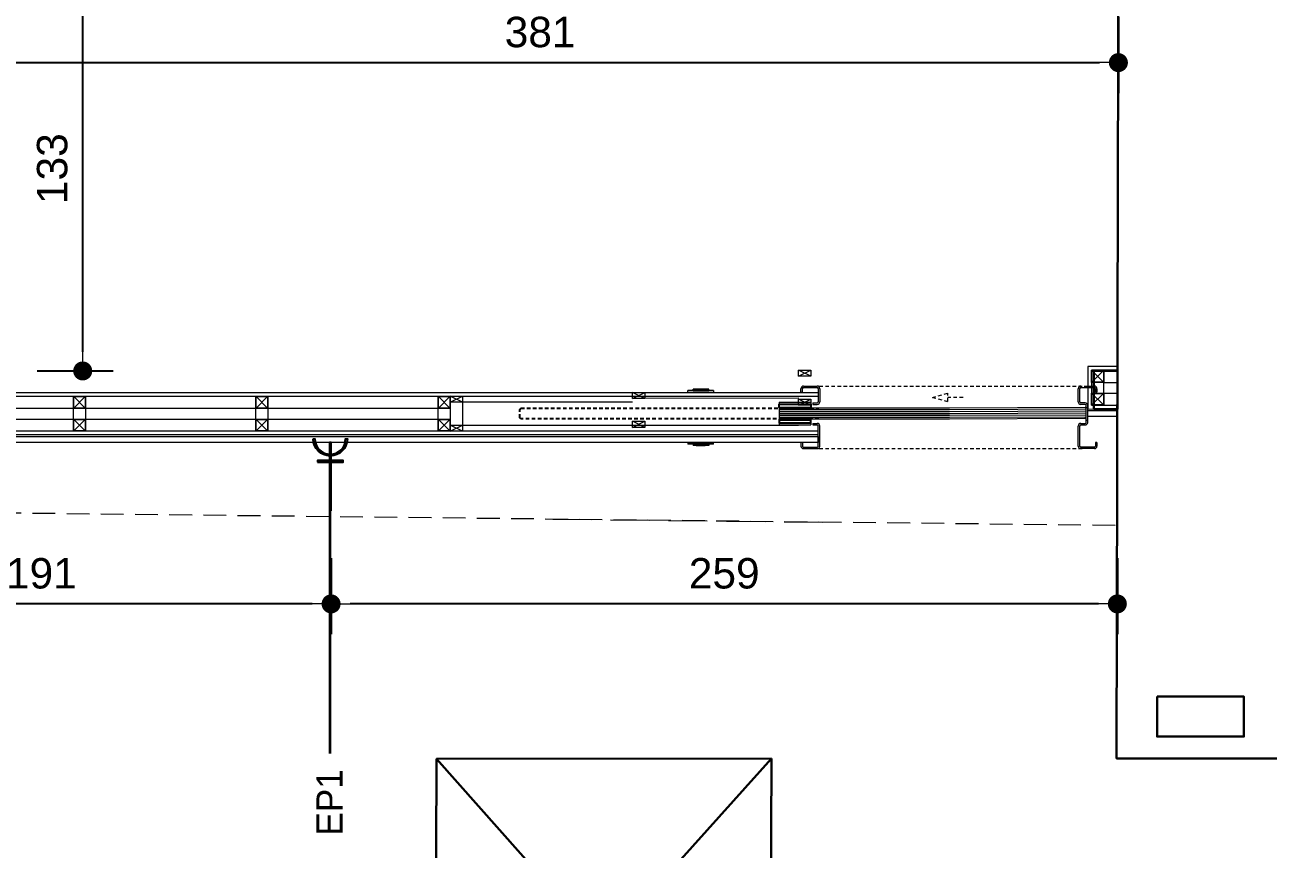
# Model space of a CAD drawing. Header units: centimetres. Extents: x 5488 to 20269, y -31398 to -19684.
# Drawn here: x 13092.1 to 13501.2, y -22953.8 to -22682.7 of the extents above; entities that cross this region are included whole.
import ezdxf
from ezdxf.enums import TextEntityAlignment as Align

# ---------------------------------------------------------------- set-up
doc = ezdxf.new("R2010")
doc.units = ezdxf.units.CM
doc.header["$PDMODE"] = 1
for name, pattern in [('( Hidden )', [0.375, 0.25, -0.125]), ('HIDDEN', [9.524999999999999, 6.35, -3.175]), ('Overhead', [3.96875, 2.38125, -1.5875])]:
    doc.linetypes.add(name, pattern=pattern)
for name, color, linetype in [('11_Glas', 7, 'Continuous'), ('ELEKTRİK', 10, 'Continuous'), ('Normteile_KS', 8, 'Continuous')]:
    doc.layers.add(name, color=color, linetype=linetype)
for name, color, linetype, lineweight in [('a_electrical_equipment', 103, 'Continuous', 18), ('ELK', 1, 'Continuous', 35), ('xxx_Auto_Dograma_Cam', 153, 'Continuous', 0), ('xxx_Auto_Dograma_Metal', 157, 'Continuous', 0), ('xxx_Auto_Duvar_Alcipan', 51, 'Continuous', 0), ('xxx_Auto_Duvar_Duvar Gorunus 02', 251, 'Continuous', 9), ('xxx_Auto_Duvar_Duvar Plan Kesit', 7, 'Continuous', 30), ('xxx_Auto_Kaplama_Doğal Taş', 43, 'Continuous', 13), ('xxx_Auto_Kaplama_Paslanmaz', 163, 'Continuous', 0), ('xxx_Auto_Konstruksiyon_Metal', 141, 'Continuous', 0), ('xxx_Auto_Tasiyici_Betonarme', 1, 'Continuous', 30), ('xxx_Auto_Tasiyici_Kiris Silik', 252, 'Continuous', 13)]:
    doc.layers.add(name, color=color, linetype=linetype, lineweight=lineweight)
doc.styles.add('AUTOBAN', font='')
doc.styles.add('TAKSİM', font='GOTHIC.TTF', dxfattribs={"height": 20})
doc.styles.get('AUTOBAN').set_extended_font_data('Helvetica Normal Tr')
doc.dimstyles.new('AUTO_DIM_1-50', dxfattribs={"dimtxt": 10, "dimasz": 6.25, "dimexe": 10, "dimexo": 10, "dimgap": 5, "dimtad": 1, "dimdec": 0, "dimzin": 0, "dimdsep": 46, "dimtxsty": 'AUTOBAN', "dimblk": 'DOT', "dimcen": 5, "dimclrd": 256, "dimclre": 256, "dimclrt": 256, "dimadec": 0, "dimazin": 0, "dimtfac": 1, "dimtdec": 0, "dimtix": 1, "dimtofl": 0, "dimtmove": 1, "dimatfit": 3, "dimfxl": 15, "dimfxlon": 1, "dimtolj": 1, "dimtzin": 0, "dimlwd": -1, "dimlwe": -1, "dimarcsym": 0})

# ---------------------------------------------------------------- blocks, each defined once
blk = doc.blocks.new('_DOT')
at = {"color": 0, "linetype": 'ByBlock', "lineweight": 0}
blk.add_line((-0.5, 1e-16), (-1, 2e-16), dxfattribs=at)
at = {"linetype": 'ByBlock', "lineweight": 0, "const_width": 0.5}
blk.add_lwpolyline([(-0.25, 0, 1), (0.25, 0, 1)], format="xyb", close=True, dxfattribs=at)
blk = doc.blocks.new('*D241')
at = {"transparency": 16777216}
for p, q in [((13451.89172453216, -22680.10356876448), (13451.89172453216, -22705.10356876448)), ((13077.61330795607, -22695.10356876448), (13445.64172453216, -22695.10356876448)), ((13071.36330795607, -22695.81231185961), (13071.36330795607, -22705.10356876448))]:
    blk.add_line(p, q, dxfattribs=at)
at = {"layer": 'Defpoints', "color": 0, "transparency": 16777216}
for p in [(13451.89172453216, -22663.03472662893), (13071.36330795607, -22671.07599583109, 84.99999996185304), (13451.89172453216, -22695.10356876448)]:
    blk.add_point(p, dxfattribs=at)
at = {"transparency": 16777216, "xscale": 6.25, "yscale": 6.25, "zscale": 6.25, "rotation": 180}
blk.add_blockref('_DOT', (13071.36330795607, -22695.10356876448), dxfattribs=at)
at = {"transparency": 16777216, "xscale": 6.25, "yscale": 6.25, "zscale": 6.25}
blk.add_blockref('_DOT', (13451.89172453216, -22695.10356876448), dxfattribs=at)
at = {"transparency": 16777216, "insert": (13261.62751624412, -22685.10356876448), "char_height": 10, "attachment_point": 5, "style": 'AUTOBAN'}
blk.add_mtext('\\A1;381', dxfattribs=at)
blk = doc.blocks.new('*D242')
at = {"transparency": 16777216}
for p, q in [((13109.95102602135, -22663.44681516054), (13121.12780160294, -22663.44681516054)), ((13111.12780160294, -22790.2650236683), (13111.12780160294, -22669.69681516054)), ((13096.12780160294, -22796.5150236683), (13121.12780160294, -22796.5150236683))]:
    blk.add_line(p, q, dxfattribs=at)
at = {"layer": 'Defpoints', "color": 0, "transparency": 16777216}
for p in [(13078.64473591215, -22663.44681516054, 84.99999996185304), (13111.12780160294, -22663.44681516054), (13045.44009358029, -22796.5150236683)]:
    blk.add_point(p, dxfattribs=at)
at = {"transparency": 16777216, "xscale": 6.25, "yscale": 6.25, "zscale": 6.25}
for p, rotation in [((13111.12780160294, -22663.44681516054), 90), ((13111.12780160294, -22796.5150236683), 270)]:
    blk.add_blockref('_DOT', p, dxfattribs=dict(at, rotation=rotation))
at = {"transparency": 16777216, "insert": (13101.12780160293, -22729.98091941443), "char_height": 10, "attachment_point": 5, "rotation": 90, "style": 'AUTOBAN'}
blk.add_mtext('\\A1;133', dxfattribs=at)
blk = doc.blocks.new('Disabled Alarm_Reset Button_Surface Mounted - Generic-19474262-Level 1 - Restaurant Restrooms Plan')
at = {"layer": 'a_electrical_equipment'}
for p, q in [((-42.5, -5.093170329928398e-11), (42.5, -5.093170329928398e-11)), ((-42.5, -5.093170329928398e-11), (-42.5, -5.000000000029104)), ((42.5, -5.000000000029104), (-42.5, -5.000000000029104)), ((-25.07394980252138, -5.000000000029104), (-18.70976711018011, -5.000000000029104)), ((-25.07394980252138, -5.000000000029104), (-25.07394980252138, -10.0000000000291)), ((-18.70976711018011, -10.0000000000291), (-25.07394980252138, -10.0000000000291)), ((-23.2277959563653, -5.000000000029104), (-19.09558441789704, -5.000000000029104)), ((-19.09558441789704, -10.0000000000291), (-23.2277959563653, -10.0000000000291)), ((-19.09558441789704, -5.000000000029104), (-16.98801230252138, -5.000000000029104)), ((-16.98801230252138, -10.0000000000291), (-19.09558441789704, -10.0000000000291)), ((-18.70976711018011, -5.000000000029104), (-15.75483922558487, -5.000000000029104)), ((-18.70976711018011, -5.000000000029104), (-18.70976711018011, -10.0000000000291)), ((-15.75483922558487, -10.0000000000291), (-18.70976711018011, -10.0000000000291)), ((-17.62803634096053, -5.000000000029104), (-15.08236326402402, -5.000000000029104)), ((-15.08236326402402, -10.0000000000291), (-17.62803634096053, -10.0000000000291)), ((-16.98801230252138, -5.000000000029104), (-16.16229114867747, -5.000000000029104)), ((-16.16229114867747, -10.0000000000291), (-16.98801230252138, -10.0000000000291)), ((-15.75483922558487, -5.000000000029104), (-14.13945461018011, -5.000000000029104)), ((-15.75483922558487, -5.000000000029104), (-15.75483922558487, -10.0000000000291)), ((-14.13945461018011, -10.0000000000291), (-15.75483922558487, -10.0000000000291)), ((-15.08236326402402, -5.000000000029104), (-12.61962287942879, -5.000000000029104)), ((-12.61962287942879, -10.0000000000291), (-15.08236326402402, -10.0000000000291)), ((-14.99999999988358, -5.000000000021828), (-14.99999999988358, -10.00000000002183)), ((15, -10.0000000000291), (-15, -10.0000000000291)), ((-14.48888739431277, -5.000000000029104), (-3.882285676518222, -5.000000000029104)), ((-3.882285676518222, -5.000000000029104), (-14.48888739431277, -5.000000000029104)), ((-14.48888739431277, -10.0000000000291), (-3.882285676518222, -10.0000000000291)), ((-14.13945461018011, -5.000000000029104), (-13.53548826405313, -5.000000000029104)), ((-13.53548826405313, -10.0000000000291), (-14.13945461018011, -10.0000000000291)), ((-11.2277959563653, -5.000000000029104), (-9.796305571740959, -5.000000000029104)), ((-9.796305571740959, -10.0000000000291), (-11.2277959563653, -10.0000000000291)), ((-9.796305571740959, -5.000000000029104), (-6.082363264053129, -5.000000000029104)), ((-6.082363264053129, -10.0000000000291), (-9.796305571740959, -10.0000000000291)), ((-9.38164211018011, -5.000000000029104), (-2.920103648677468, -5.000000000029104)), ((-9.38164211018011, -5.000000000029104), (-8.319743071711855, -5.000000000029104)), ((-2.920103648677468, -10.0000000000291), (-9.38164211018011, -10.0000000000291)), ((-8.319743071711855, -10.0000000000291), (-9.38164211018011, -10.0000000000291)), ((-8.319743071711855, -5.000000000029104), (-5.941738264024025, -5.000000000029104)), ((-5.941738264024025, -10.0000000000291), (-8.319743071711855, -10.0000000000291)), ((-6.082363264053129, -5.000000000029104), (-2.474791148648364, -5.000000000029104)), ((-2.474791148648364, -10.0000000000291), (-6.082363264053129, -10.0000000000291)), ((-5.941738264024025, -5.000000000029104), (-4.131642110209214, -5.000000000029104)), ((-4.131642110209214, -10.0000000000291), (-5.941738264024025, -10.0000000000291)), ((-3.674083396210335, -5.000000000029104), (14.48888739434187, -5.000000000029104)), ((14.48888739434187, -5.000000000029104), (-3.674083396210335, -5.000000000029104)), ((-3.674083396210335, -10.0000000000291), (14.48888739434187, -10.0000000000291)), ((-3.669594016391784, -5.000000000029104), (-2.941738264053129, -5.000000000029104)), ((-2.941738264053129, -10.0000000000291), (-3.669594016391784, -10.0000000000291)), ((-2.941738264053129, -5.000000000029104), (-1.13164211018011, -5.000000000029104)), ((-1.13164211018011, -10.0000000000291), (-2.941738264053129, -10.0000000000291)), ((-2.474791148648364, -5.000000000029104), (-1.073949802521383, -5.000000000029104)), ((-1.073949802521383, -10.0000000000291), (-2.474791148648364, -10.0000000000291)), ((0.07989635135163553, -5.000000000029104), (1.926050197478617, -5.000000000029104)), ((1.926050197478617, -10.0000000000291), (0.07989635135163553, -10.0000000000291)), ((0.7235261590394657, -5.000000000029104), (4.309463659010362, -5.000000000029104)), ((4.309463659010362, -10.0000000000291), (0.7235261590394657, -10.0000000000291)), ((1.926050197478617, -5.000000000029104), (2.780617505166447, -5.000000000029104)), ((2.780617505166447, -10.0000000000291), (1.926050197478617, -10.0000000000291)), ((2.686867505195551, -5.000000000029104), (4.655617505166447, -5.000000000029104)), ((4.655617505166447, -10.0000000000291), (2.686867505195551, -10.0000000000291)), ((2.780617505166447, -5.000000000029104), (4.738550197478617, -5.000000000029104)), ((4.738550197478617, -10.0000000000291), (2.780617505166447, -10.0000000000291)), ((4.309463659010362, -5.000000000029104), (6.55585788981989, -5.000000000029104)), ((6.55585788981989, -10.0000000000291), (4.309463659010362, -10.0000000000291)), ((4.655617505166447, -5.000000000029104), (7.365353082102956, -5.000000000029104)), ((7.365353082102956, -10.0000000000291), (4.655617505166447, -10.0000000000291)), ((4.738550197478617, -5.000000000029104), (6.620761735946871, -5.000000000029104)), ((6.620761735946871, -10.0000000000291), (4.738550197478617, -10.0000000000291)), ((6.55585788981989, -5.000000000029104), (7.983742505166447, -5.000000000029104)), ((7.983742505166447, -10.0000000000291), (6.55585788981989, -10.0000000000291)), ((7.365353082102956, -5.000000000029104), (8.623766543663805, -5.000000000029104)), ((8.623766543663805, -10.0000000000291), (7.365353082102956, -10.0000000000291)), ((7.983742505166447, -5.000000000029104), (8.618357889790786, -5.000000000029104)), ((8.618357889790786, -10.0000000000291), (7.983742505166447, -10.0000000000291)), ((10.46451173597598, -5.000000000029104), (11.89600212057121, -5.000000000029104)), ((11.89600212057121, -10.0000000000291), (10.46451173597598, -10.0000000000291)), ((11.89600212057121, -5.000000000029104), (15.60994442825904, -5.000000000029104)), ((15.60994442825904, -10.0000000000291), (11.89600212057121, -10.0000000000291)), ((12.31066558210296, -5.000000000029104), (13.37256462057121, -5.000000000029104)), ((12.31066558210296, -5.000000000029104), (18.7722040436347, -5.000000000029104)), ((13.37256462057121, -10.0000000000291), (12.31066558210296, -10.0000000000291)), ((18.7722040436347, -10.0000000000291), (12.31066558210296, -10.0000000000291)), ((13.37256462057121, -5.000000000029104), (15.75056942825904, -5.000000000029104)), ((15.75056942825904, -10.0000000000291), (13.37256462057121, -10.0000000000291)), ((15.00000000011642, -10.00000000002183), (15.00000000011642, -5.000000000021828)), ((15.60273288979079, -5.000000000029104), (15.60273288979079, -10.0000000000291)), ((15.60994442825904, -5.000000000029104), (19.21751654366381, -5.000000000029104)), ((15.60994442825904, -5.000000000029104), (15.60994442825904, -10.0000000000291)), ((19.21751654366381, -10.0000000000291), (15.60994442825904, -10.0000000000291)), ((15.75056942825904, -5.000000000029104), (17.56066558210296, -5.000000000029104)), ((17.56066558210296, -10.0000000000291), (15.75056942825904, -10.0000000000291)), ((17.56066558210296, -5.000000000029104), (18.75056942828814, -5.000000000029104)), ((18.75056942828814, -10.0000000000291), (17.56066558210296, -10.0000000000291)), ((18.75056942828814, -5.000000000029104), (20.56066558210296, -5.000000000029104)), ((20.56066558210296, -10.0000000000291), (18.75056942828814, -10.0000000000291)), ((19.21751654366381, -5.000000000029104), (20.61835788981989, -5.000000000029104)), ((19.21751654366381, -5.000000000029104), (19.21751654366381, -10.0000000000291)), ((20.61835788981989, -10.0000000000291), (19.21751654366381, -10.0000000000291)), ((20.61835788981989, -5.000000000029104), (20.61835788981989, -10.0000000000291)), ((21.31066558210296, -5.000000000029104), (22.17174378497293, -5.000000000029104)), ((21.31066558210296, -5.000000000029104), (21.31066558210296, -10.0000000000291)), ((22.6952809667273, -10.0000000000291), (21.31066558210296, -10.0000000000291)), ((22.6952809667273, -5.000000000029104), (24.54143481285428, -5.000000000029104)), ((22.6952809667273, -5.000000000029104), (22.6952809667273, -10.0000000000291)), ((24.54143481285428, -10.0000000000291), (22.6952809667273, -10.0000000000291)), ((24.54143481285428, -5.000000000029104), (26.38758865903947, -5.000000000029104)), ((24.54143481285428, -5.000000000029104), (25.46451173597598, -5.000000000029104)), ((24.54143481285428, -5.000000000029104), (24.54143481285428, -10.0000000000291)), ((24.54143481285428, -5.000000000029104), (24.54143481285428, -10.0000000000291)), ((24.54143481285428, -5.000000000029104), (24.54143481285428, -10.0000000000291)), ((25.46451173597598, -10.0000000000291), (24.54143481285428, -10.0000000000291)), ((26.38758865903947, -10.0000000000291), (24.54143481285428, -10.0000000000291)), ((25.46451173597598, -5.000000000029104), (26.61835788979079, -5.000000000029104)), ((26.61835788979079, -10.0000000000291), (25.46451173597598, -10.0000000000291)), ((26.38758865903947, -5.000000000029104), (26.38758865903947, -10.0000000000291)), ((26.61835788979079, -5.000000000029104), (26.61835788979079, -10.0000000000291)), ((42.5, -5.000000000029104), (42.5, -5.093170329928398e-11))]:
    blk.add_line(p, q, dxfattribs=at)
blk = doc.blocks.new('A$C468db187')
at = {"layer": '11_Glas', "linetype": 'Overhead', "ltscale": 0.5}
blk.add_lwpolyline([(-1.538232485423578, 7.807001444813068), (-99.58509927585874, 7.807001444813068), (-99.9320207813671, 8.153922950328706), (-99.9320207813671, 10.92929499444654), (-99.58509927585874, 11.27621649996217), (-1.538232485423578, 11.28601170379989)], dxfattribs=at)
at = {"layer": 'Normteile_KS'}
for p, q in [((-14.59932735186339, 11.58027013964966), (-4.191682186437902, 11.58027013964966)), ((-14.59932735186339, 7.521264240622259), (-4.191682186437902, 7.521264240622259))]:
    blk.add_line(p, q, dxfattribs=at)
for points in [[(-14.59932735186339, 11.28537298310039), (-14.3044301953214, 11.28537298310039), (-14.59932735186339, 11.58027013964966), (-14.59932735186339, 12.62103465619657), (-14.59932735186339, 12.62103465619657), (-4.191682186437902, 12.62103465619657), (-4.191682186437902, 11.58027013964966), (-4.48657934298717, 11.28537298310039)], [(-14.59932735186339, 7.816161397171527), (-14.3044301953214, 7.816161397171527), (-14.59932735186339, 7.521264240622259), (-14.59932735186339, 6.48049972408262), (-14.59932735186339, 6.48049972408262), (-4.191682186437902, 6.48049972408262), (-4.191682186437902, 7.521264240622259), (-4.48657934298717, 7.816161397171527)]]:
    blk.add_lwpolyline(points, close=True, dxfattribs=at)
at = {"layer": 'xxx_Auto_Dograma_Cam'}
for points in [[(86.43439379513984, 11.00335656476454), (41.47533779369587, 10.72821442940767), (-14.59932735186339, 10.72821442942586)], [(86.43439379513984, 10.3378800744722), (41.47533779369587, 10.1080922382971), (-14.59932735186339, 10.10809223831529)], [(86.43439379513984, 9.672403584187123), (41.47533779369587, 9.487970047193812), (-14.59932735186339, 9.487970047212002)], [(86.43439379513984, 9.006927093894774), (41.47533779369587, 8.867847856083245), (-14.59932735186339, 8.867847856101434)], [(86.39247470874943, 8.341450044750673), (41.47533779369587, 8.247725664979953), (-14.59932735186339, 8.247725664998143)]]:
    blk.add_lwpolyline(points, dxfattribs=at)
at = {"layer": 'xxx_Auto_Dograma_Metal'}
blk.add_lwpolyline([(41.47533779369769, 11.27621649994398), (-14.25240584635503, 11.27621649996217), (-14.59932735186339, 10.92929499444654), (-14.59932735186339, 8.153922950328706), (-14.25240584635503, 7.807001444813068), (41.47533779369769, 7.807001444794878), (86.0874722896242, 8.036447625625442), (86.43439379513984, 8.38336913114108), (86.43439379513984, 11.15874117525891), (86.0874722896242, 11.50566268076727)], close=True, dxfattribs=at)
at = {"layer": 'xxx_Auto_Kaplama_Paslanmaz'}
for p, q in [((-7.405539055866029, 16.58321794477524), (-7.405539055866029, 17.72062471514073)), ((-7.405539055866029, 16.58321794477524), (-6.885156797588934, 16.58321794477524)), ((-6.885156797588934, 16.58321794477524), (-6.885156797588934, 17.72048505950079)), ((-6.538235292080572, 18.58813727866072), (-2.072842819705329, 18.58813727865709)), ((-6.538235292080572, 18.06775502038727), (-2.072842819705329, 18.06775502038727)), ((-1.725921314196967, 17.72048507198997), (-1.725921314189691, 13.42027661385873)), ((-1.205539055919871, 17.72062472547259), (-1.205539055919871, 13.42027661385873)), ((83.79446094408013, 13.42027661386601), (83.79446094408013, 17.72062472547259)), ((84.31484320234995, 13.42027661386601), (84.31484320235722, 17.72048507144063)), ((84.66176468273443, 18.0677550203909), (89.12715718005165, 18.0677550203909)), ((85.78128615888454, 18.58813727865709), (89.12715718005165, 18.58813727866072)), ((89.47407868556002, 17.72048505950443), (89.47407868556002, 16.58321794478616)), ((89.99446094382984, 16.58321794478616), (89.47407868556002, 16.58321794478616)), ((89.99446094382984, 17.72062468727017), (89.99446094382984, 16.58321794478616)), ((-14.59932735186339, 13.31487766722057), (-4.191682186437902, 13.31487766722057)), ((-14.59932735186339, 13.2965612317239), (-14.59932735186339, 5.786656713051343)), ((-4.191682186437902, 13.31370310196144), (-4.191682186437902, 11.28537471771051)), ((-3.498550401471221, 13.07335510834309), (-2.072842819705329, 13.07335510834309)), ((-3.498550401471221, 13.07335510834309), (-3.498550401471221, 12.55297285007327)), ((-3.498550401471221, 12.55297285007327), (-2.072842819705329, 12.55297285007327)), ((86.08747228963148, 13.07335510835037), (84.66176470786559, 13.07335510835037)), ((86.08747228963148, 12.55297285008055), (84.66176470786559, 12.55297285008055)), ((86.08747228963148, 13.07335510835037), (86.08747228963148, 13.07335510835037)), ((86.43439379513984, 7.336058961842355), (86.43439379513984, 12.20605134456491)), ((86.43439379513984, 11.51220833353364), (86.95477605340966, 11.51220833353364)), ((86.95477605340966, 7.312833418702212), (86.95477605340966, 12.20605134456491)), ((-14.59932735186339, 5.786656713051343), (-4.191682186437902, 5.786656713051343)), ((-4.191682186437902, 7.81615966256868), (-4.191682186437902, 5.786656713051343)), ((-3.498550401471221, 6.308385750813613), (-2.072842819705329, 6.308385750813613)), ((-3.498550401471221, 6.308385750813613), (-3.498550401471221, 5.788003492543794)), ((-3.498550401471221, 5.788003492543794), (-2.072842819705329, 5.788003492543794)), ((-1.725921314196967, -1.134554641168506), (-1.725921314189691, 5.441081987028156)), ((-1.205539055919871, -1.134694292588392), (-1.205539055919871, 5.441081987028156)), ((83.79446094408013, -1.134694281754491), (83.79446094408013, 5.441081987035432)), ((84.31484320235722, -1.134554638294503), (84.31484320234995, 5.441081987035432)), ((84.66176470786559, 6.308385750820889), (86.08747228963148, 6.308385750820889)), ((84.66176470786559, 5.78800349255107), (86.08747228963148, 5.78800349255107)), ((86.43439379513984, 7.349150267360528), (86.95477605340966, 7.349150267360528)), ((86.43439379513984, 6.655307256336528), (86.43439379513984, 7.349150267360528)), ((86.95477605340966, 6.655307256336528), (86.95477605340966, 7.349150267360528)), ((-7.405539055866029, -0.002206856748671271), (-7.405539055866029, -1.134694297041278)), ((-6.885156797588934, -0.002206856748671271), (-6.885156797588934, -1.134554632073559)), ((-6.538235292080572, -1.481824598475214), (-2.072842819705329, -1.481824598486128)), ((-6.538235292080572, -2.002206856748671), (-2.072842819705329, -2.002206856755947)), ((89.12715718024447, -1.481824598478852), (84.66176470786559, -1.481824598478852)), ((89.12715718024447, -2.002206856752309), (84.66176470786559, -2.002206856748671)), ((89.47407868575283, -0.002206856748671271), (89.47407868575283, -1.134554637013935)), ((89.99446094402265, -0.002206856748671271), (89.47407868575283, -0.002206856748671271)), ((89.99446094402265, -0.002206856748671271), (89.99446094402992, -1.134694259315438))]:
    blk.add_line(p, q, dxfattribs=at)
at = {"layer": 'xxx_Auto_Kaplama_Paslanmaz', "linetype": 'Overhead', "ltscale": 0.5}
for p, q in [((-3.352665912572775, 18.58813727865709), (85.94927021021249, 18.58813727865709)), ((35.85229869819705, 14.87085723654673), (40.87880532628151, 16.21770562828533)), ((35.85229869819705, 14.87085723654673), (40.87880532628151, 13.52400884480085)), ((40.87880532628151, 13.52400884480085), (40.87880532628151, 16.21770562828533)), ((45.91978631599159, 14.87085723654673), (40.87880532628151, 14.87085723654673)), ((-3.352665912572775, -2.002206856748671), (85.94927021021249, -2.002206856748671))]:
    blk.add_line(p, q, dxfattribs=at)
at = {"layer": 'xxx_Auto_Kaplama_Paslanmaz'}
for centre, radius, start, end in [((-6.538235292080572, 17.72083351487163), 0.8673037637860602, 90, 180.0137937174479), ((-6.538235292080572, 17.72083351487163), 0.3469215055144241, 90, 180.0575490858745), ((-2.072842819705329, 17.72083351487163), 0.8673037637860602, 359.9862069651958, 90), ((-2.072842819705329, 17.72083351487163), 0.3469215055144241, 359.9424529770654, 90), ((84.66176468273443, 17.72083351487527), 0.8673037637860602, 90, 180.0137930348042), ((84.66176468273443, 17.72083351487527), 0.3469215055144241, 90, 180.0575471138148), ((89.12715718005165, 17.72083351487527), 0.8673037637860602, 359.9862044411857, 90), ((89.12715718005165, 17.72083351487527), 0.3469215055144241, 359.9424509141255, 90), ((-2.072842819705329, 13.42027661385873), 0.3469215055144241, 270, 0), ((-2.072842819705329, 13.42027661385873), 0.8673037637860602, 270, 0), ((84.66176470786559, 13.42027661386601), 0.8673037637860602, 180, 270), ((84.66176470786559, 13.42027661386601), 0.3469215055144241, 180, 270), ((86.08747228963148, 12.20605134456491), 0.8673037637860602, 0, 90), ((86.08747228963148, 12.20605134456491), 0.3469215055144241, 0, 90), ((-2.072842819705329, 5.441081987028156), 0.8673037637860602, 0, 90), ((-2.072842819705329, 5.441081987028156), 0.3469215055144241, 0, 90), ((84.66176470786559, 5.441081987035432), 0.8673037637860602, 90, 180), ((84.66176470786559, 5.441081987035432), 0.3469215055144241, 90, 180), ((86.08747228963148, 6.655307256336528), 0.8673037637860602, 270, 0), ((86.08747228963148, 6.655307256336528), 0.3469215055144241, 270, 0), ((-6.538235292080572, -1.134903092963214), 0.8673037637860602, 179.9862065341402, 270), ((-6.538235292080572, -1.134903092963214), 0.3469215055144241, 179.942450003447, 270), ((-2.072842819705329, -1.13490309297049), 0.3469215055144241, 270, 0.05754849556976967), ((-2.072842819705329, -1.13490309297049), 0.8673037637860602, 270, 0.01379376038674638), ((84.66176470786559, -1.134903092963214), 0.8673037637860602, 179.9862055240359, 270), ((84.66176470786559, -1.134903092963214), 0.3469215055144241, 179.9424510304355, 270), ((89.12715718024447, -1.134903092963214), 0.3469215055144241, 270, 0.05754918154893322), ((89.12715718024447, -1.134903092963214), 0.8673037637860602, 270, 0.01379595818693658)]:
    blk.add_arc(centre, radius, start, end, dxfattribs=at)
at = {"layer": 'a_electrical_equipment', "xscale": -0.1000000000000001, "yscale": 0.1000000000000001, "zscale": 0.1000000000000001, "rotation": 180}
blk.add_blockref('Disabled Alarm_Reset Button_Surface Mounted - Generic-19474262-Level 1 - Restaurant Restrooms Plan', (-40.40553906945024, 16.60557846065785), dxfattribs=at)
at = {"layer": 'a_electrical_equipment', "xscale": 0.1000000000000001, "yscale": 0.1000000000000001, "zscale": 0.1000000000000001}
blk.add_blockref('Disabled Alarm_Reset Button_Surface Mounted - Generic-19474262-Level 1 - Restaurant Restrooms Plan', (-40.40553906945024, 0.02243583864765242), dxfattribs=at)
blk = doc.blocks.new('servis')
at = {"layer": 'xxx_Auto_Duvar_Duvar Plan Kesit', "color": 7}
blk.add_lwpolyline([(0, 0), (-0.00487264477737881, -1.23650372867175), (-1.106530503857812, -1.232162466054433), (-1.101682531098959, -0.001919617105016869)], close=True, dxfattribs=at)
for points in [[(0, 0), (-1.106530503857812, -1.232162466054433)], [(-1.101682531098959, -0.001919617105016869), (-0.00487264477737881, -1.23650372867175)]]:
    blk.add_lwpolyline(points, dxfattribs=at)
blk = doc.blocks.new('A$Cb3d25d0a')
at = {"layer": 'xxx_Auto_Konstruksiyon_Metal', "lineweight": 20}
h = blk.add_hatch(color=256, dxfattribs=at)
h.dxf.hatch_style = 1
h.paths.add_polyline_path([(2, 2), (2, -2), (-2, -2), (-2, 2)])
h.paths.add_polyline_path([(1.883423099934589, 1.883423099934589), (-1.883423099992797, 1.883423099934589), (-1.883423099992797, -1.883423099934589), (1.883423099934589, -1.883423099934589)], flags=16)
for points in [[(2, -2), (2, 2), (-2, 2), (-2, -2)], [(1.883423099934589, -1.883423099934589), (1.883423099934589, 1.883423099934589), (-1.883423099992797, 1.883423099934589), (-1.883423099992797, -1.883423099934589)]]:
    blk.add_lwpolyline(points, close=True, dxfattribs=at)
for points in [[(1.883423099934589, -1.883423099934589), (-1.883423099992797, 1.883423099934589)], [(1.883423099934589, 1.883423099934589), (-1.883423099992797, -1.883423099934589)]]:
    blk.add_lwpolyline(points, dxfattribs=at)
blk = doc.blocks.new('A$C50025146')
at = {"layer": 'ELEKTRİK'}
for points in [[(16.0258407970905, 9.846670621633166), (16.5885051934838, 9.846670621633166), (16.5885051934838, 1.406704675742731), (16.0258407970905, 1.406704675742731)], [(6.940050297998823e-05, 5.345355450490388), (6.940050297998823e-05, 5.908019846885509), (22.50664525620232, 5.908019846885509), (22.50664525620232, 5.345355450490388)]]:
    blk.add_hatch(color=256, dxfattribs=at).paths.add_polyline_path(points)
h = blk.add_hatch(color=256, dxfattribs=at)
edge = h.paths.add_edge_path()
edge.add_line((23.70435837441619, 11.25333161261187), (23.70435837441619, 10.69066721622039))
edge.add_ellipse((23.70435837441619, 5.626687648689767), major_axis=(3.580774291992597, -3.580774291992606), ratio=0.9999999999999413, start_angle=134.9999999999983, end_angle=314.9999999999983)
edge.add_line((23.70435837441619, 0.5627080811555061), (23.70435837441619, 4.368476402305532e-05))
edge.add_ellipse((23.70435837441619, 5.626687648689767), major_axis=(3.978638102213783, 3.978638102213774), ratio=0.9999999999999128, start_angle=45.0000000000025, end_angle=225.0000000000025, ccw=False)
for points, elevation in [([(16.0258407970905, 1.406704675742731), (16.0258407970905, 9.846670621633166), (16.5885051934838, 9.846670621633166), (16.5885051934838, 1.406704675742731)], 4.791194770819646e-08), ([(6.940050297998823e-05, 5.908019846885509), (22.50664525620232, 5.908019846885509), (22.50664525620232, 5.345355450490388), (6.940050297998823e-05, 5.345355450490388)], 4.794507297291503e-08)]:
    blk.add_lwpolyline(points, close=True, dxfattribs=dict(at, elevation=elevation))
at = {"layer": 'ELEKTRİK', "elevation": 4.798666618537076e-08}
blk.add_lwpolyline([(23.70435837441437, 4.368476402305532e-05), (23.70435837441619, 0.5627080811555061, -0.9999999999999944), (23.70435837441619, 10.69066721622039), (23.70435837441619, 11.25333161261187, 0.9999999999999944)], format="xyb", close=True, dxfattribs=at)
blk = doc.blocks.new('*D384')
at = {"transparency": 16777216}
for p, q in [((13192.85341490774, -22858.12407353057), (13192.85341490774, -22883.12407353057)), ((13451.55384774812, -22858.12407353057), (13451.55384774812, -22883.12407353057)), ((13445.30384774812, -22873.12407353057), (13199.10341490774, -22873.12407353057))]:
    blk.add_line(p, q, dxfattribs=at)
at = {"layer": 'Defpoints', "color": 0, "transparency": 16777216}
for p in [(13451.55384774812, -22811.53579349624), (13192.85341490774, -22842.55858598151), (13192.85341490774, -22873.12407353057)]:
    blk.add_point(p, dxfattribs=at)
at = {"transparency": 16777216, "xscale": 6.25, "yscale": 6.25, "zscale": 6.25, "rotation": 180}
blk.add_blockref('_DOT', (13192.85341490774, -22873.12407353057), dxfattribs=at)
at = {"transparency": 16777216, "xscale": 6.25, "yscale": 6.25, "zscale": 6.25}
blk.add_blockref('_DOT', (13451.55384774812, -22873.12407353057), dxfattribs=at)
at = {"transparency": 16777216, "insert": (13322.20363132793, -22863.12407353057), "char_height": 10, "attachment_point": 5, "style": 'AUTOBAN'}
blk.add_mtext('\\A1;259', dxfattribs=at)
blk = doc.blocks.new('*D385')
at = {"transparency": 16777216}
for p, q in [((13002.18924861757, -22858.12407353057), (13002.18924861757, -22883.12407353057)), ((13192.85341490774, -22858.12407353057), (13192.85341490774, -22883.12407353057)), ((13186.60341490774, -22873.12407353057), (13008.43924861757, -22873.12407353057))]:
    blk.add_line(p, q, dxfattribs=at)
at = {"layer": 'Defpoints', "color": 0, "transparency": 16777216}
for p in [(13002.18924861757, -22842.3312569952), (13192.85341490774, -22842.55858598151), (13002.18924861757, -22873.12407353057)]:
    blk.add_point(p, dxfattribs=at)
at = {"transparency": 16777216, "xscale": 6.25, "yscale": 6.25, "zscale": 6.25, "rotation": 180}
blk.add_blockref('_DOT', (13002.18924861757, -22873.12407353057), dxfattribs=at)
at = {"transparency": 16777216, "xscale": 6.25, "yscale": 6.25, "zscale": 6.25}
blk.add_blockref('_DOT', (13192.85341490774, -22873.12407353057), dxfattribs=at)
at = {"transparency": 16777216, "insert": (13097.52133176265, -22863.12407353057), "char_height": 10, "attachment_point": 5, "style": 'AUTOBAN'}
blk.add_mtext('\\A1;191', dxfattribs=at)

msp = doc.modelspace()

# ---------------------------------------------------------------- linework, layer by layer
at = {"layer": 'ELK', "color": 1}
msp.add_line((13192.57208270956, -22922.28097304175), (13192.57208270953, -22820.0520101258), dxfattribs=at)
at = {"layer": 'xxx_Auto_Duvar_Alcipan'}
for points in [[(13451.58910561589, -22795.03590407202), (13441.81105331794, -22795.00743449557), (13441.81105331794, -22809.00743782426), (13451.5607709902, -22809.03580308252)], [(13451.58630252235, -22796.27249658872), (13443.06105331794, -22796.25987213147), (13443.06105331794, -22807.75987071577), (13451.56363474198, -22807.77245101138)], [(13353.12951948934, -22817.56529780725), (13070.6473503825, -22817.56529780726), (13070.6473503825, -22803.56529780726), (13353.12951948934, -22803.56529780725)], [(13353.12951948934, -22816.31529780725), (13071.8973503825, -22816.31529780726), (13071.8973503825, -22804.81529780726), (13353.12951948934, -22804.81529780725)]]:
    msp.add_lwpolyline(points, dxfattribs=at)
at = {"layer": 'xxx_Auto_Duvar_Duvar Gorunus 02', "color": 6, "linetype": '( Hidden )', "ltscale": 30}
msp.add_lwpolyline([(13450.83096159331, -22847.33032794729), (12498.80002506725, -22836.72215206298)], dxfattribs=at)
at = {"layer": 'xxx_Auto_Duvar_Duvar Plan Kesit'}
msp.add_lwpolyline([(11974.65770605436, -22081.19715201923), (11974.92820741643, -22068.93970598451), (12260.92840253275, -22061.46631359832), (12260.49529987845, -22091.14260092286), (12273.49067178487, -22091.37828384929), (12274.02309994229, -22062.02061240499), (12477.70351960169, -22057.88598506354), (12476.23281011939, -22138.9955004771), (12488.31698962175, -22139.21223252131), (12489.76845427639, -22058.28391621188), (13453.30790872537, -22038.28112695459), (13451.30031952328, -22923.93469284719), (13530.57696689005, -22923.93469284719), (13530.04929234155, -22701.09418005976), (13540.84304701464, -22701.03709336516), (13540.78181181898, -22673.72440122983), (13529.051949157, -22673.750699642), (13529.42819530583, -22633.61271400753), (13510.49572734744, -22633.85022780892), (13516.1571487652, -22334.50889137238)], dxfattribs=at)
msp.add_lwpolyline([(13443.85627680222, -22809.01502699699), (13451.64377433284, -22809.03019868503), (13451.64377433284, -22796.53019535634), (13443.85627680222, -22796.51502366829)], close=True, dxfattribs=at)
msp.add_lwpolyline([(13443.85627680222, -22809.01502699699), (13451.64377433284, -22809.03019868503), (13451.64377433284, -22796.53019535634), (13443.85627680222, -22796.51502366829)], close=True, dxfattribs=at)
at = {"layer": 'xxx_Auto_Kaplama_Doğal Taş'}
msp.add_lwpolyline([(13451.55384774812, -22811.53579349624), (13441.80828402112, -22811.51723052505), (13441.81382261479, -22809.51723819406), (13451.55938634178, -22809.53580116526)], dxfattribs=at)
msp.add_lwpolyline([(13070.1473503825, -22812.31529780726), (13070.1473503825, -22818.06529780726), (13353.12951948934, -22818.06529780725), (13353.12951948934, -22820.06529780725), (13068.1473503825, -22820.06529780726), (13068.1473503825, -22812.31529780726)], close=True, dxfattribs=at)
at = {"layer": 'xxx_Auto_Konstruksiyon_Metal'}
for points in [[(13346.6645950781, -22796.26716377707), (13350.6645950781, -22796.26716377707), (13350.6645950781, -22798.26716377707), (13346.6645950781, -22798.26716377707)], [(13232.06720831812, -22804.81743791602), (13236.06720831812, -22804.81743791602), (13236.06720831812, -22806.81743791602), (13232.06720831812, -22806.81743791602)], [(13292.06804477913, -22803.56742019557), (13296.06804477913, -22803.56742019557), (13296.06804477913, -22805.56742019557), (13292.06804477913, -22805.56742019557)], [(13071.8973503825, -22812.31444307794), (13108.06720831812, -22812.31444307794), (13108.06720831812, -22808.81743791602), (13071.8973503825, -22808.81743791602)], [(13112.07126530712, -22812.31444307794), (13168.06720831812, -22812.31444307794), (13168.06720831812, -22808.81743791602), (13112.07126530712, -22808.81743791602)], [(13172.07126530712, -22812.31444307794), (13228.06720831812, -22812.31444307794), (13228.06720831812, -22808.81743791602), (13172.07126530712, -22808.81743791602)], [(13346.6645950781, -22805.7650236683), (13350.6645950781, -22805.7650236683), (13350.6645950781, -22807.7650236683), (13346.6645950781, -22807.7650236683)], [(13292.06804477913, -22813.0652800868), (13296.06804477913, -22813.0652800868), (13296.06804477913, -22815.0652800868), (13292.06804477913, -22815.0652800868)], [(13232.06720831812, -22814.31529780725), (13236.06720831812, -22814.31529780725), (13236.06720831812, -22816.31529780725), (13232.06720831812, -22816.31529780725)]]:
    msp.add_lwpolyline(points, close=True, dxfattribs=at)
for points in [[(13346.6645950781, -22798.26716377707), (13350.6645950781, -22796.26716377707)], [(13350.6645950781, -22798.26716377707), (13346.6645950781, -22796.26716377707)], [(13447.06105331794, -22800.26716377705), (13451.57722425166, -22800.2774009808)], [(13447.06511030696, -22803.76416893898), (13447.07303721601, -22800.26719094202)], [(13232.06720831812, -22806.81743791602), (13236.06720831812, -22804.81743791602)], [(13236.06720831812, -22806.81743791602), (13232.06720831812, -22804.81743791602)], [(13292.06804477913, -22805.56742019557), (13296.06804477913, -22803.56742019557)], [(13296.06804477913, -22805.56742019557), (13292.06804477913, -22803.56742019557)], [(13346.7986306301, -22805.50040241959), (13296.06804477913, -22805.56742019557)], [(13447.06511030696, -22803.76416893898), (13451.56929734261, -22803.77437897777)], [(13232.06720831812, -22808.81743791602), (13232.07126530712, -22812.31444307794)], [(13292.06720831812, -22806.81743791602), (13236.06720831812, -22806.81743791602), (13236.06720831812, -22814.31529780725), (13346.66375861709, -22814.31529780727)], [(13346.6645950781, -22807.7650236683), (13350.6645950781, -22805.7650236683)], [(13350.6645950781, -22807.7650236683), (13346.6645950781, -22805.7650236683)], [(13292.06804477913, -22815.0652800868), (13296.06804477913, -22813.0652800868)], [(13296.06804477913, -22815.0652800868), (13292.06804477913, -22813.0652800868)], [(13232.06720831812, -22816.31529780725), (13236.06720831812, -22814.31529780725)], [(13236.06720831812, -22816.31529780725), (13232.06720831812, -22814.31529780725)]]:
    msp.add_lwpolyline(points, dxfattribs=at)
at = {"layer": 'xxx_Auto_Tasiyici_Betonarme'}
msp.add_lwpolyline([(13464.60858352116, -22903.57888169268), (13493.22026452396, -22903.57888169268), (13493.22026452396, -22916.73575338212), (13464.60858352116, -22916.73575338212)], close=True, dxfattribs=at)
msp.add_lwpolyline([(13464.60858352116, -22903.57888169268), (13493.22026452396, -22903.57888169268), (13493.22026452396, -22916.73575338212), (13464.60858352116, -22916.73575338212)], close=True, dxfattribs=at)
at = {"layer": 'xxx_Auto_Tasiyici_Kiris Silik', "linetype": 'HIDDEN', "ltscale": 2}
msp.add_lwpolyline([(13265.77776123527, -22845.26461472617), (13354.77223666028, -22846.25625166969)], dxfattribs=at)

# ---------------------------------------------------------------- block references
at = {"xscale": 100.0000000000002, "yscale": 100.0000000000002, "zscale": 100.0000000000002}
msp.add_blockref('servis', (13337.74597947934, -22923.93469284719), dxfattribs=at)
at = {"layer": 'ELEKTRİK', "xscale": -1, "rotation": 270}
msp.add_blockref('A$C50025146', (13186.94539506085, -22842.55865538201, -4.794507297291816e-08), dxfattribs=at)
at = {"layer": 'xxx_Auto_Konstruksiyon_Metal', "xscale": -1}
for p in [(13445.06105331794, -22798.26716377705), (13110.06720831812, -22806.81743791602), (13170.06720831812, -22806.81743791602), (13230.06720831812, -22806.81743791602), (13445.06511030696, -22805.76416893898), (13110.07126530712, -22814.31444307794), (13170.07126530712, -22814.31444307794), (13230.07126530712, -22814.31444307794)]:
    msp.add_blockref('A$Cb3d25d0a', p, dxfattribs=at)
at = {"layer": 'xxx_Auto_Konstruksiyon_Metal'}
msp.add_blockref('A$C468db187', (13354.85544080354, -22820.06529780725), dxfattribs=at)

# ---------------------------------------------------------------- texts
at = {"layer": 'ELK', "color": 1, "style": 'TAKSİM'}
msp.add_text('EP1', height=8.64, rotation=90, dxfattribs=at).set_placement((13196.66551644403, -22938.43105718079), align=Align.CENTER)

# ---------------------------------------------------------------- dimensions: what is measured, and where the dimension line sits
dim = msp.add_linear_dim(base=(13111.12780160294, -22663.44681516054), p1=(13045.44009358028, -22796.5150236683), p2=(13078.64473591214, -22663.44681516054, 84.99999996185304), angle=90, dimstyle='AUTO_DIM_1-50')
dim.commit()
dim.dimension.update_dxf_attribs({"geometry": '*D242', "text_midpoint": (13101.12780160293, -22729.98091941443)})
for base, p1, p2, picture, middle in [((13451.89172453216, -22695.10356876448), (13071.36330795607, -22671.07599583109, 84.99999996185304), (13451.89172453216, -22663.03472662893), '*D241', (13261.62751624412, -22685.10356876448)), ((13192.85341490774, -22873.12407353057), (13451.55384774812, -22811.53579349624), (13192.85341490774, -22842.55858598151), '*D384', (13322.20363132793, -22863.12407353057)), ((13002.18924861757, -22873.12407353057), (13192.85341490774, -22842.55858598151), (13002.18924861757, -22842.3312569952), '*D385', (13097.52133176265, -22863.12407353057))]:
    dim = msp.add_linear_dim(base=base, p1=p1, p2=p2, dimstyle='AUTO_DIM_1-50')
    dim.commit()
    dim.dimension.update_dxf_attribs({"geometry": picture, "text_midpoint": middle})

doc.saveas('drawing.dxf')
